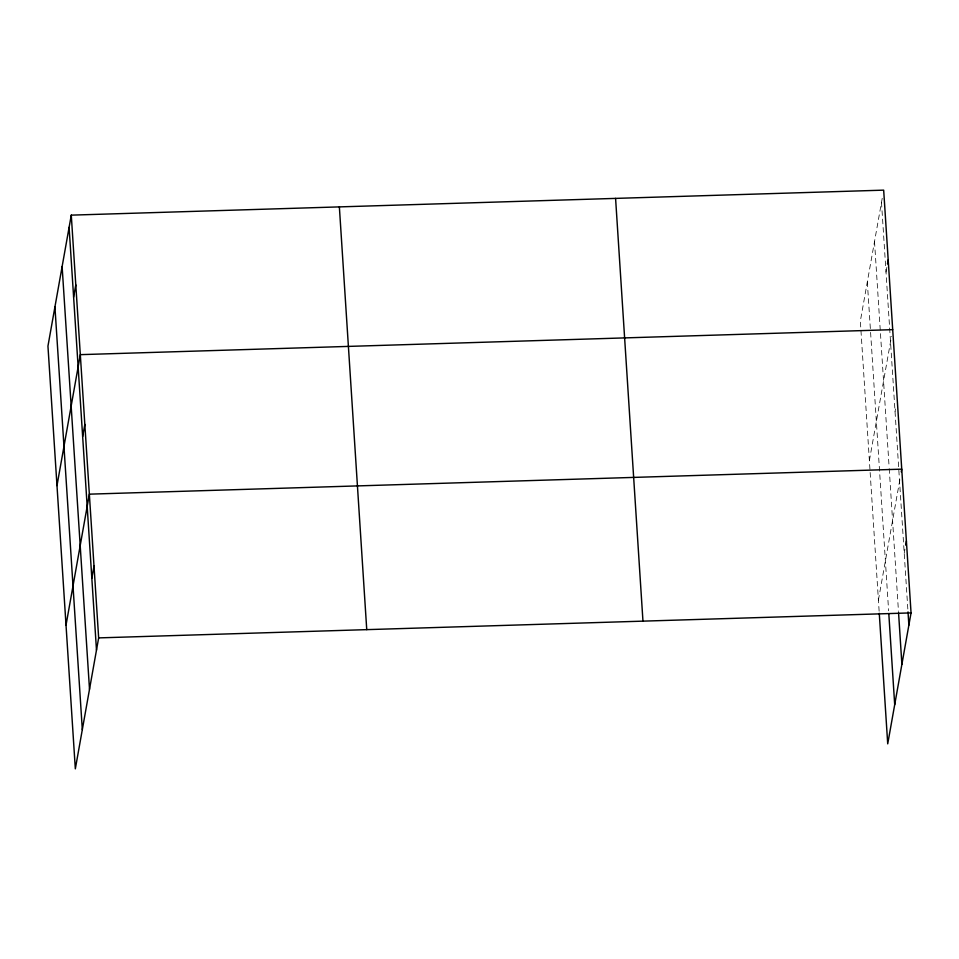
<?xml version="1.0" encoding="UTF-8"?>
<svg xmlns="http://www.w3.org/2000/svg" width="959" height="959" viewBox="0 0 959 959"><rect width="100%" height="100%" fill="white"/><g stroke="black" fill="none" stroke-linecap="round" stroke-linejoin="round"><path stroke-width="0.72" stroke-dasharray="4.79 3.6" d="M882.22 198.285L860.343 321.109L870.053 471.001M886.008 272.116L886.979 266.686M869.381 460.608L891.498 336.441M895.047 411.627L895.526 408.906M878.408 600.118L900.285 477.306M904.217 553.247L904.948 549.171M881.489 202.361L908.017 611.914M874.512 241.548L889.125 467.129M889.221 468.615L898.475 611.494M867.32 281.922L870.496 330.891M870.592 332.377L888.621 610.799M870.149 472.487L879.175 611.854"/><path stroke-width="1.44" d="M71.278 215.14L47.95 346.103L75.329 768.854L98.657 637.891L71.278 215.14L883.671 190.146L911.05 612.897L887.722 743.86L879.271 613.316M73.615 297.11L75.797 284.895M56.989 485.614L80.316 354.65L892.709 329.656M82.654 436.621L84.836 424.405M66.027 625.124L89.355 494.161L901.736 469.155L901.256 471.876M91.824 578.241L94.006 566.026M887.459 263.965L888.19 259.901M905.668 545.096L906.399 541.032M98.657 637.891L911.05 612.897M908.017 611.914L908.868 625.112M898.571 612.969L901.892 664.299M888.813 613.736L894.699 704.673M615.582 198.393L642.962 621.144M339.366 206.892L366.746 629.643M69.096 227.355L96.487 650.106M62.119 266.542L89.511 689.293M54.927 306.916L82.318 729.667"/></g></svg>
